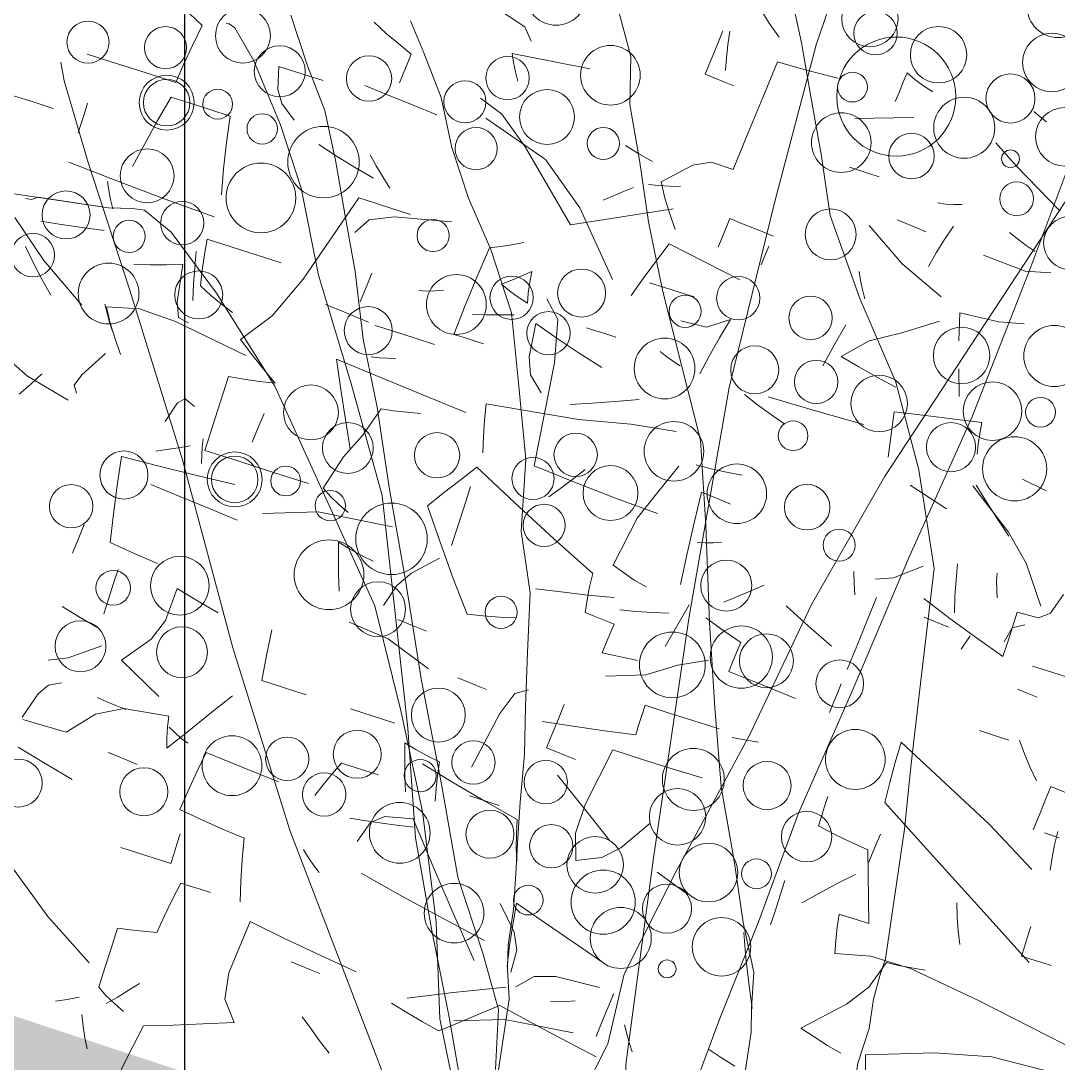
# Model space of a CAD drawing. Header units: metres. Extents: x -325 to 301, y -147 to 149.
# Drawn here: x 18.178 to 18.899, y 56.846 to 57.571 of the extents above; entities that cross this region are included whole.
import ezdxf

# ---------------------------------------------------------------- set-up
doc = ezdxf.new("R2010")
doc.units = ezdxf.units.M
doc.layers.add('-AUX_RIM', color=2, linetype='Continuous', plot=False)
doc.layers.add('0-TX-1_25', color=7, linetype='Continuous', true_color=0x3f4f7f)
doc.layers.add('05-VEG-gris 50%', color=253, linetype='Continuous', lineweight=18)
doc.layers.add('05-VEG-sec plano 2_', color=251, linetype='Continuous', lineweight=18)
doc.layers.add('10-DET_TERRENY_compactat', color=252, linetype='Continuous')

# ---------------------------------------------------------------- blocks, each defined once
blk = doc.blocks.new('arbusto')
at = {"color": 0}
for p, q in [((84.59151, 109.8196), (84.58675, 109.82361)), ((84.5963, 109.81604), (84.59151, 109.8196)), ((84.60111, 109.8127), (84.5963, 109.81604)), ((84.68656, 109.81747), (84.68613, 109.81052)), ((84.69273, 109.81513), (84.68656, 109.81747)), ((84.69935, 109.81298), (84.69273, 109.81513)), ((84.77678, 109.81824), (84.77189, 109.82028)), ((84.78169, 109.81664), (84.77678, 109.81824)), ((84.68613, 109.81052), (84.68572, 109.80379)), ((84.70622, 109.81126), (84.69935, 109.81298)), ((84.56495, 109.79489), (84.56556, 109.80487)), ((84.68572, 109.80379), (84.68533, 109.79751)), ((84.56433, 109.78491), (84.56495, 109.79489)), ((84.60518, 109.79743), (84.60365, 109.77247)), ((84.61827, 109.79792), (84.60518, 109.79743)), ((84.63161, 109.79884), (84.61827, 109.79792)), ((84.64541, 109.79996), (84.63161, 109.79884)), ((84.7, 109.7916), (84.68775, 109.78734)), ((84.77267, 109.78342), (84.7552, 109.79322)), ((84.56372, 109.77493), (84.56433, 109.78491)), ((84.67573, 109.78307), (84.66415, 109.77877)), ((84.68775, 109.78734), (84.67573, 109.78307)), ((84.79039, 109.77406), (84.77267, 109.78342)), ((84.57, 109.77454), (84.56372, 109.77493)), ((84.57673, 109.77413), (84.57, 109.77454)), ((84.58368, 109.7737), (84.57673, 109.77413)), ((84.60365, 109.77247), (84.60211, 109.74752)), ((84.80857, 109.76489), (84.79039, 109.77406)), ((85.50578, 109.75841), (85.50502, 109.76718)), ((84.49232, 109.75427), (84.46706, 109.75081)), ((85.50701, 109.75006), (85.50578, 109.75841)), ((84.46706, 109.75081), (84.4418, 109.74735)), ((84.4418, 109.74735), (84.44452, 109.74218)), ((84.60211, 109.74752), (84.60058, 109.72257)), ((84.74745, 109.74861), (84.74234, 109.74696)), ((85.50847, 109.74192), (85.50701, 109.75006)), ((84.44452, 109.74218), (84.44747, 109.73698)), ((84.73724, 109.74552), (84.73217, 109.74454)), ((84.74234, 109.74696), (84.73724, 109.74552)), ((84.78824, 109.73913), (84.78208, 109.74147)), ((85.37629, 109.73761), (85.3534, 109.74551)), ((84.3608, 109.73359), (84.35105, 109.7379)), ((84.44747, 109.73698), (84.45086, 109.73177)), ((84.79487, 109.73697), (84.78824, 109.73913)), ((84.80174, 109.73525), (84.79487, 109.73697)), ((85.38248, 109.72963), (85.37629, 109.73761)), ((84.37058, 109.72972), (84.3608, 109.73359)), ((84.38038, 109.72608), (84.37058, 109.72972)), ((84.74653, 109.73364), (84.74396, 109.72378)), ((84.37995, 109.71913), (84.38038, 109.72608)), ((84.58573, 109.72255), (84.57499, 109.71672)), ((84.60058, 109.72257), (84.58573, 109.72255)), ((84.71727, 109.72542), (84.71099, 109.7258)), ((84.724, 109.725), (84.71727, 109.72542)), ((84.73095, 109.72458), (84.724, 109.725)), ((84.74396, 109.72378), (84.74161, 109.7139)), ((84.79975, 109.72109), (84.77087, 109.72212)), ((84.8156, 109.72531), (84.79975, 109.72109)), ((84.37954, 109.7124), (84.37995, 109.71913)), ((84.53985, 109.71257), (84.52998, 109.71492)), ((84.57499, 109.71672), (84.55912, 109.70007)), ((84.72314, 109.70019), (84.69502, 109.71658)), ((84.74161, 109.7139), (84.7397, 109.704)), ((84.37915, 109.70612), (84.37954, 109.7124)), ((84.54975, 109.71066), (84.53985, 109.71257)), ((84.48394, 109.6897), (84.43904, 109.70244)), ((85.60743, 109.70078), (85.60115, 109.70116)), ((85.61416, 109.70036), (85.60743, 109.70078)), ((84.37484, 109.69636), (84.35858, 109.69736)), ((84.39155, 109.69534), (84.37484, 109.69636)), ((84.40848, 109.6943), (84.39155, 109.69534)), ((84.55912, 109.70007), (84.56487, 109.69099)), ((84.75375, 109.68811), (84.72314, 109.70019)), ((85.62111, 109.69993), (85.61416, 109.70036)), ((84.5151, 109.66734), (84.48394, 109.6897)), ((84.54354, 109.69101), (84.53824, 109.68632)), ((84.56487, 109.69099), (84.57109, 109.68234)), ((84.60872, 109.69201), (84.60829, 109.68506)), ((84.6187, 109.6914), (84.60872, 109.69201)), ((84.62868, 109.69078), (84.6187, 109.6914)), ((84.63866, 109.69017), (84.62868, 109.69078)), ((84.81002, 109.68892), (84.79418, 109.6847)), ((85.16482, 109.69291), (85.1745, 109.6873)), ((85.1745, 109.6873), (85.1717, 109.67374)), ((84.53294, 109.68164), (84.52764, 109.67695)), ((84.53824, 109.68632), (84.53294, 109.68164)), ((84.57109, 109.68234), (84.57755, 109.67389)), ((84.60829, 109.68506), (84.60788, 109.67833)), ((84.63782, 109.67649), (84.63824, 109.68322)), ((84.70128, 109.68131), (84.69855, 109.68649)), ((84.70422, 109.67612), (84.70128, 109.68131)), ((84.79418, 109.6847), (84.76842, 109.6822)), ((84.76842, 109.6822), (84.77366, 109.66488)), ((85.37569, 109.67939), (85.35976, 109.68594)), ((84.60788, 109.67833), (84.60749, 109.67205)), ((84.63744, 109.67021), (84.63782, 109.67649)), ((84.70761, 109.67091), (84.70422, 109.67612)), ((85.1717, 109.67374), (85.16915, 109.66062)), ((85.22878, 109.67395), (85.23196, 109.65928)), ((85.23876, 109.67333), (85.22878, 109.67395)), ((85.39543, 109.66259), (85.37569, 109.67939)), ((84.54984, 109.63051), (84.5151, 109.66734)), ((84.75782, 109.67283), (84.73724, 109.65795)), ((85.24874, 109.67272), (85.23876, 109.67333)), ((85.25872, 109.67211), (85.24874, 109.67272)), ((84.57694, 109.66391), (84.5724, 109.65046)), ((84.62733, 109.65673), (84.57694, 109.66391)), ((85.16915, 109.66062), (85.16705, 109.64768)), ((85.43593, 109.62114), (85.39543, 109.66259)), ((85.49151, 109.66085), (85.48467, 109.65952)), ((85.49858, 109.66238), (85.49151, 109.66085)), ((84.38206, 109.65083), (84.37609, 109.65621)), ((84.73724, 109.65795), (84.71909, 109.64627)), ((85.23196, 109.65928), (85.23666, 109.6512)), ((85.48467, 109.65952), (85.47831, 109.65862)), ((84.38849, 109.64543), (84.38206, 109.65083)), ((84.5724, 109.65046), (84.56833, 109.63742)), ((84.70139, 109.65125), (84.69852, 109.6364)), ((84.77936, 109.64776), (84.78531, 109.63107)), ((85.12713, 109.65014), (85.10717, 109.65136)), ((85.14709, 109.64891), (85.12713, 109.65014)), ((85.16705, 109.64768), (85.14709, 109.64891)), ((85.23666, 109.6512), (85.2469, 109.64278)), ((85.49766, 109.64741), (85.47708, 109.63865)), ((84.39513, 109.64001), (84.38849, 109.64543)), ((84.71909, 109.64627), (84.70516, 109.63098)), ((84.56833, 109.63742), (84.5645, 109.6246)), ((84.69852, 109.6364), (84.69586, 109.62153)), ((85.16644, 109.6377), (85.1617, 109.621)), ((85.17945, 109.6369), (85.16644, 109.6377)), ((85.19269, 109.63609), (85.17945, 109.6369)), ((85.20636, 109.63525), (85.19269, 109.63609)), ((85.20835, 109.61813), (85.20636, 109.63525)), ((85.47708, 109.63865), (85.45651, 109.6299)), ((84.43974, 109.63226), (84.40375, 109.62334)), ((84.61697, 109.621), (84.62999, 109.63059)), ((84.62999, 109.63059), (84.62719, 109.61703)), ((84.70516, 109.63098), (84.71805, 109.62822)), ((84.71805, 109.62822), (84.73118, 109.62567)), ((85.27904, 109.62707), (85.26625, 109.63157)), ((85.29207, 109.62301), (85.27904, 109.62707)), ((85.45651, 109.6299), (85.43593, 109.62114)), ((84.40375, 109.62334), (84.38904, 109.61645)), ((84.59999, 109.61945), (84.61697, 109.621)), ((84.73118, 109.62567), (84.74478, 109.62354)), ((84.80466, 109.61986), (84.78569, 109.61601)), ((84.80553, 109.61283), (84.80466, 109.61986)), ((85.11488, 109.61386), (85.11531, 109.62081)), ((85.1617, 109.621), (85.15742, 109.60449)), ((85.30556, 109.61914), (85.29207, 109.62301)), ((84.38904, 109.61645), (84.383, 109.60569)), ((84.48842, 109.60923), (84.49371, 109.61392)), ((84.49371, 109.61392), (84.49901, 109.6186)), ((84.49901, 109.6186), (84.49988, 109.61157)), ((84.62719, 109.61703), (84.62464, 109.60391)), ((84.78569, 109.61601), (84.76716, 109.61214)), ((85.08105, 109.61289), (85.06782, 109.61371)), ((85.11447, 109.60713), (85.11488, 109.61386)), ((85.21058, 109.60122), (85.20835, 109.61813)), ((84.48312, 109.60455), (84.48842, 109.60923)), ((84.49988, 109.61157), (84.5012, 109.60474)), ((84.76716, 109.61214), (84.74885, 109.60826)), ((84.74885, 109.60826), (84.75467, 109.57929)), ((84.80685, 109.60599), (84.80553, 109.61283)), ((85.09473, 109.61205), (85.08105, 109.61289)), ((85.11408, 109.60084), (85.11447, 109.60713)), ((84.48928, 109.6022), (84.48312, 109.60455)), ((84.4959, 109.60005), (84.48928, 109.6022)), ((84.50278, 109.59833), (84.4959, 109.60005)), ((84.5012, 109.60474), (84.50278, 109.59833)), ((84.62464, 109.60391), (84.62255, 109.59097)), ((84.80843, 109.59959), (84.80685, 109.60599)), ((85.15742, 109.60449), (85.15339, 109.58841)), ((85.21328, 109.58473), (85.21058, 109.60122)), ((85.29965, 109.60447), (85.27763, 109.54497)), ((85.31093, 109.60378), (85.29965, 109.60447)), ((85.32265, 109.60306), (85.31093, 109.60378)), ((85.33459, 109.60232), (85.32265, 109.60306)), ((85.40975, 109.60271), (85.40257, 109.59944)), ((84.73296, 109.59421), (84.70083, 109.59247)), ((84.85803, 109.59153), (84.84118, 109.59387)), ((85.38918, 109.59396), (85.38599, 109.57412)), ((85.39565, 109.59661), (85.38918, 109.59396)), ((85.40257, 109.59944), (85.39565, 109.59661)), ((85.50457, 109.59689), (85.49459, 109.5975)), ((85.51455, 109.59627), (85.50457, 109.59689)), ((85.52453, 109.59566), (85.51455, 109.59627)), ((84.49717, 109.58866), (84.48826, 109.58549)), ((84.51214, 109.58774), (84.51489, 109.56605)), ((84.52818, 109.58304), (84.51214, 109.58774)), ((84.70083, 109.59247), (84.66894, 109.59116)), ((84.22419, 109.58038), (84.22146, 109.58556)), ((84.22713, 109.57519), (84.22419, 109.58038)), ((84.40131, 109.57755), (84.40174, 109.5845)), ((84.47981, 109.58275), (84.47161, 109.58021)), ((84.48826, 109.58549), (84.47981, 109.58275)), ((84.54469, 109.57876), (84.52818, 109.58304)), ((85.14571, 109.5769), (85.11285, 109.58088)), ((84.23052, 109.56998), (84.22713, 109.57519)), ((84.4009, 109.57082), (84.40131, 109.57755)), ((84.56144, 109.57469), (84.54469, 109.57876)), ((84.84358, 109.55865), (84.81219, 109.57932)), ((85.1788, 109.57312), (85.14571, 109.5769)), ((85.21236, 109.56976), (85.1788, 109.57312)), ((85.38599, 109.57412), (85.38303, 109.55426)), ((84.40051, 109.56454), (84.4009, 109.57082)), ((84.77376, 109.56687), (84.80098, 109.55997)), ((85.44312, 109.56003), (85.43286, 109.57124)), ((84.29252, 109.55114), (84.2901, 109.56131)), ((84.51489, 109.56605), (84.51943, 109.55538)), ((84.59077, 109.56287), (84.57666, 109.55676)), ((85.36707, 109.56025), (85.36196, 109.5586)), ((85.44792, 109.53246), (85.44312, 109.56003)), ((84.2296, 109.555), (84.2157, 109.55215)), ((84.38992, 109.55517), (84.37993, 109.55579)), ((84.3999, 109.55456), (84.38992, 109.55517)), ((84.40988, 109.55395), (84.3999, 109.55456)), ((84.51943, 109.55538), (84.52965, 109.54659)), ((84.57666, 109.55676), (84.56301, 109.55084)), ((84.86082, 109.54331), (84.84358, 109.55865)), ((85.2277, 109.55379), (85.21144, 109.55479)), ((85.21144, 109.55479), (85.21212, 109.54473)), ((85.24441, 109.55276), (85.2277, 109.55379)), ((85.26134, 109.55172), (85.24441, 109.55276)), ((85.35686, 109.55717), (85.35179, 109.55618)), ((85.36196, 109.5586), (85.35686, 109.55717)), ((85.38303, 109.55426), (85.38051, 109.53438)), ((85.46848, 109.55903), (85.46219, 109.55942)), ((85.47521, 109.55862), (85.46848, 109.55903)), ((85.48216, 109.55819), (85.47521, 109.55862)), ((85.51697, 109.55408), (85.5121, 109.55635)), ((85.52185, 109.55204), (85.51697, 109.55408)), ((84.20226, 109.54971), (84.18907, 109.54748)), ((84.2157, 109.55215), (84.20226, 109.54971)), ((84.29516, 109.54096), (84.29252, 109.55114)), ((84.56301, 109.55084), (84.54961, 109.54536)), ((84.59085, 109.54616), (84.55808, 109.53816)), ((84.6201, 109.55105), (84.59085, 109.54616)), ((85.52677, 109.55044), (85.52185, 109.55204)), ((84.19914, 109.52422), (84.17237, 109.54442)), ((84.29825, 109.53075), (84.29516, 109.54096)), ((84.87869, 109.52013), (84.86082, 109.54331)), ((85.21212, 109.54473), (85.21324, 109.53464)), ((85.27763, 109.54497), (85.26423, 109.51722)), ((85.58113, 109.53838), (85.57137, 109.54269)), ((84.4237, 109.53436), (84.41863, 109.53337)), ((84.4288, 109.53579), (84.4237, 109.53436)), ((84.43391, 109.53744), (84.4288, 109.53579)), ((84.55808, 109.53816), (84.49848, 109.52846)), ((84.63914, 109.53485), (84.6492, 109.53553)), ((84.6492, 109.53553), (84.65929, 109.53665)), ((84.65929, 109.53665), (84.66939, 109.538)), ((85.20023, 109.53544), (85.19002, 109.53235)), ((85.2026, 109.51062), (85.20023, 109.53544)), ((85.21324, 109.53464), (85.21459, 109.52454)), ((85.38051, 109.53438), (85.38679, 109.53399)), ((85.38679, 109.53399), (85.39352, 109.53358)), ((85.39352, 109.53358), (85.40047, 109.53315)), ((85.59091, 109.53451), (85.58113, 109.53838)), ((85.6007, 109.53087), (85.59091, 109.53451)), ((84.49848, 109.52846), (84.5009, 109.5183)), ((84.62149, 109.51033), (84.62885, 109.53047)), ((84.82152, 109.51863), (84.81911, 109.5288)), ((85.17984, 109.52971), (85.16967, 109.5273)), ((85.19002, 109.53235), (85.17984, 109.52971)), ((85.343, 109.52667), (85.32999, 109.52746)), ((85.35623, 109.52585), (85.343, 109.52667)), ((85.45138, 109.4649), (85.44792, 109.53246)), ((84.23153, 109.50479), (84.19914, 109.52422)), ((84.39806, 109.52462), (84.407, 109.50707)), ((84.428, 109.52278), (84.39806, 109.52462)), ((84.45794, 109.52094), (84.428, 109.52278)), ((84.48789, 109.5191), (84.45794, 109.52094)), ((84.6482, 109.51926), (84.65, 109.49912)), ((84.65448, 109.51888), (84.6482, 109.51926)), ((84.79853, 109.52005), (84.78288, 109.50691)), ((85.10668, 109.51243), (85.09919, 109.52161)), ((85.21459, 109.52454), (85.22238, 109.52035)), ((85.22238, 109.52035), (85.23043, 109.51659)), ((85.36991, 109.52501), (85.35623, 109.52585)), ((85.73991, 109.51359), (85.73046, 109.52289)), ((84.26737, 109.51446), (84.24681, 109.50886)), ((84.29204, 109.51425), (84.26737, 109.51446)), ((84.34193, 109.50803), (84.29204, 109.51425)), ((84.5009, 109.5183), (84.50354, 109.50812)), ((84.66121, 109.51846), (84.65448, 109.51888)), ((84.66816, 109.51804), (84.66121, 109.51846)), ((84.82416, 109.50845), (84.82152, 109.51863)), ((85.23043, 109.51659), (85.23893, 109.51302)), ((85.26423, 109.51722), (85.24799, 109.49744)), ((85.74938, 109.50474), (85.73991, 109.51359)), ((84.24681, 109.50886), (84.25256, 109.49979)), ((84.407, 109.50707), (84.41595, 109.48975)), ((84.50354, 109.50812), (84.50662, 109.49791)), ((84.57242, 109.50889), (84.5669, 109.50051)), ((84.61413, 109.49019), (84.62149, 109.51033)), ((84.78288, 109.50691), (84.77221, 109.50237)), ((84.82725, 109.49824), (84.82416, 109.50845)), ((85.11442, 109.50368), (85.10668, 109.51243)), ((85.20593, 109.50132), (85.2026, 109.51062)), ((84.25256, 109.49979), (84.25878, 109.49113)), ((84.5669, 109.50051), (84.5614, 109.49257)), ((84.65, 109.49912), (84.65203, 109.47895)), ((84.75738, 109.50254), (84.75998, 109.4954)), ((84.86564, 109.50108), (84.86371, 109.49081)), ((84.87278, 109.50546), (84.86564, 109.50108)), ((85.12261, 109.49512), (85.11442, 109.50368)), ((85.21306, 109.49958), (85.20593, 109.50132)), ((85.75887, 109.4961), (85.74938, 109.50474)), ((84.5614, 109.49257), (84.55592, 109.48486)), ((84.75998, 109.4954), (84.76282, 109.48847)), ((85.16058, 109.49279), (85.15785, 109.49797)), ((85.16352, 109.4876), (85.16058, 109.49279)), ((85.24799, 109.49744), (85.25754, 109.48987)), ((84.25878, 109.49113), (84.26524, 109.48268)), ((84.41595, 109.48975), (84.42493, 109.47287)), ((84.50601, 109.48793), (84.49833, 109.47641)), ((84.53651, 109.47407), (84.50601, 109.48793)), ((84.60928, 109.45653), (84.61413, 109.49019)), ((84.77673, 109.49133), (84.77569, 109.4744)), ((84.82663, 109.48826), (84.8097, 109.4893)), ((84.84161, 109.48734), (84.83903, 109.47748)), ((85.16691, 109.48238), (85.16352, 109.4876)), ((85.25754, 109.48987), (85.26711, 109.48253)), ((84.65203, 109.47895), (84.6545, 109.45876)), ((85.26711, 109.48253), (85.27671, 109.47564)), ((85.37214, 109.47979), (85.36333, 109.47836)), ((84.36462, 109.4696), (84.36505, 109.47655)), ((84.49833, 109.47641), (84.49088, 109.46511)), ((84.56747, 109.4604), (84.53651, 109.47407)), ((84.70563, 109.47566), (84.69826, 109.46914)), ((84.77569, 109.4744), (84.77466, 109.45769)), ((85.24646, 109.47248), (85.24542, 109.45555)), ((85.25652, 109.47316), (85.24646, 109.47248)), ((85.26661, 109.47429), (85.25652, 109.47316)), ((85.27671, 109.47564), (85.26661, 109.47429)), ((85.34688, 109.47633), (85.33937, 109.45676)), ((85.35498, 109.47713), (85.34688, 109.47633)), ((85.36333, 109.47836), (85.35498, 109.47713)), ((84.36421, 109.46287), (84.36462, 109.4696)), ((84.69826, 109.46914), (84.69111, 109.46282)), ((84.74102, 109.45976), (84.72321, 109.4676)), ((85.16599, 109.46741), (85.15455, 109.4503)), ((85.75832, 109.46608), (85.75734, 109.47115)), ((85.75975, 109.46098), (85.75832, 109.46608)), ((85.80225, 109.46839), (85.79714, 109.4546)), ((84.21315, 109.45026), (84.19034, 109.45945)), ((84.36382, 109.45659), (84.36421, 109.46287)), ((84.49088, 109.46511), (84.4839, 109.45422)), ((84.59868, 109.44717), (84.56747, 109.4604)), ((84.69111, 109.46282), (84.68444, 109.45692)), ((84.7593, 109.45232), (84.74102, 109.45976)), ((84.88833, 109.46443), (84.8816, 109.46485)), ((84.89528, 109.46401), (84.88833, 109.46443)), ((85.47924, 109.46122), (85.45138, 109.4649)), ((85.50734, 109.45775), (85.47924, 109.46122)), ((85.76141, 109.45587), (85.75975, 109.46098)), ((84.4839, 109.45422), (84.49902, 109.43455)), ((84.61718, 109.45408), (84.60928, 109.45653)), ((84.62532, 109.45184), (84.61718, 109.45408)), ((84.77466, 109.45769), (84.77366, 109.44142)), ((85.24542, 109.45555), (85.24439, 109.43884)), ((85.33937, 109.45676), (85.33095, 109.44057)), ((85.53591, 109.4547), (85.50734, 109.45775)), ((85.79714, 109.4546), (85.79035, 109.44983)), ((84.24282, 109.44398), (84.21315, 109.45026)), ((84.33425, 109.44338), (84.33326, 109.44845)), ((84.59944, 109.4384), (84.59868, 109.44717)), ((84.63393, 109.45001), (84.62532, 109.45184)), ((84.66387, 109.44817), (84.65784, 109.41774)), ((85.15455, 109.4503), (85.15149, 109.4427)), ((85.21879, 109.44802), (85.21406, 109.4344)), ((85.22291, 109.45167), (85.21879, 109.44802)), ((85.22995, 109.44845), (85.22291, 109.45167)), ((85.58052, 109.44695), (85.57541, 109.4453)), ((85.77607, 109.44996), (85.77546, 109.43998)), ((85.79035, 109.44983), (85.77607, 109.44996)), ((84.33568, 109.43828), (84.33425, 109.44338)), ((84.65327, 109.4388), (84.64307, 109.43572)), ((84.68969, 109.43961), (84.67665, 109.44367)), ((84.70318, 109.43573), (84.68969, 109.43961)), ((85.12953, 109.4446), (85.124, 109.43622)), ((85.15149, 109.4427), (85.15417, 109.43808)), ((85.24439, 109.43884), (85.24339, 109.42258)), ((85.33095, 109.44057), (85.32324, 109.41767)), ((85.41407, 109.42842), (85.41491, 109.4421)), ((85.57031, 109.44386), (85.56524, 109.44288)), ((85.57541, 109.4453), (85.57031, 109.44386)), ((85.73511, 109.43548), (85.71557, 109.44366)), ((85.77546, 109.43998), (85.77485, 109.43)), ((84.33733, 109.43317), (84.33568, 109.43828)), ((84.49902, 109.43455), (84.51461, 109.4153)), ((84.60068, 109.43005), (84.59944, 109.4384)), ((84.63288, 109.43308), (84.62272, 109.43066)), ((84.64307, 109.43572), (84.63288, 109.43308)), ((84.70275, 109.42878), (84.70318, 109.43573)), ((84.89929, 109.42673), (84.89344, 109.43406)), ((85.124, 109.43622), (85.11851, 109.42829)), ((85.75466, 109.42753), (85.73511, 109.43548)), ((84.60214, 109.42191), (84.60068, 109.43005)), ((84.70234, 109.42206), (84.70275, 109.42878)), ((84.77305, 109.43144), (84.77262, 109.42449)), ((84.90561, 109.41959), (84.89929, 109.42673)), ((85.41326, 109.41518), (85.41407, 109.42842)), ((85.77423, 109.42002), (85.75466, 109.42753)), ((85.77485, 109.43), (85.77423, 109.42002)), ((84.60843, 109.42152), (84.60214, 109.42191)), ((84.61515, 109.42111), (84.60843, 109.42152)), ((84.6221, 109.42068), (84.61515, 109.42111)), ((84.62168, 109.41373), (84.6221, 109.42068)), ((84.70195, 109.41577), (84.70234, 109.42206)), ((84.77262, 109.42449), (84.77221, 109.41776)), ((84.91217, 109.41287), (84.90561, 109.41959)), ((85.22623, 109.41992), (85.2193, 109.41708)), ((85.23341, 109.42319), (85.22623, 109.41992)), ((85.24339, 109.42258), (85.26638, 109.42117)), ((85.26638, 109.42117), (85.2896, 109.41974)), ((85.2896, 109.41974), (85.31326, 109.41829)), ((85.80721, 109.41799), (85.79419, 109.41879)), ((84.51461, 109.4153), (84.53043, 109.39626)), ((84.62126, 109.407), (84.62168, 109.41373)), ((84.72495, 109.41436), (84.70195, 109.41577)), ((84.74816, 109.41293), (84.72495, 109.41436)), ((84.77221, 109.41776), (84.77182, 109.41148)), ((84.92215, 109.41226), (84.92154, 109.40228)), ((84.93517, 109.41146), (84.92215, 109.41226)), ((85.2193, 109.41708), (85.21283, 109.41444)), ((85.32324, 109.41767), (85.3293, 109.41359)), ((85.3293, 109.41359), (85.33583, 109.40992)), ((85.41246, 109.40217), (85.41326, 109.41518)), ((85.82044, 109.41718), (85.80721, 109.41799)), ((84.33081, 109.40852), (84.31085, 109.40975)), ((84.35077, 109.40729), (84.33081, 109.40852)), ((84.37073, 109.40607), (84.35077, 109.40729)), ((84.62088, 109.40072), (84.62126, 109.407)), ((84.89268, 109.37641), (84.82173, 109.40841)), ((84.82173, 109.40841), (84.82218, 109.39466)), ((85.21729, 109.40544), (85.19226, 109.40568)), ((85.19226, 109.40568), (85.19414, 109.38683)), ((85.24235, 109.40565), (85.21729, 109.40544)), ((85.26742, 109.40607), (85.24235, 109.40565)), ((85.33583, 109.40992), (85.34259, 109.40646)), ((84.53043, 109.39626), (84.5406, 109.39867)), ((84.5406, 109.39867), (84.55078, 109.40131)), ((84.55078, 109.40131), (84.56099, 109.4044)), ((84.6439, 109.40338), (84.62088, 109.40072)), ((84.92154, 109.40228), (84.92093, 109.3923)), ((85.32385, 109.40227), (85.2894, 109.39237)), ((85.37253, 109.40462), (85.32385, 109.40227)), ((84.82218, 109.39466), (84.82311, 109.38131)), ((84.92093, 109.3923), (84.92031, 109.38232)), ((85.40685, 109.3925), (85.39171, 109.37858)), ((85.50509, 109.39277), (85.48818, 109.39054)), ((85.52225, 109.39542), (85.50509, 109.39277)), ((84.93559, 109.38639), (84.93635, 109.37762)), ((85.19414, 109.38683), (85.19627, 109.3684)), ((85.34136, 109.3865), (85.34378, 109.37633)), ((85.34926, 109.38405), (85.34136, 109.3865)), ((85.48818, 109.39054), (85.47173, 109.38851)), ((84.49557, 109.37836), (84.48928, 109.37875)), ((84.50229, 109.37795), (84.49557, 109.37836)), ((84.73474, 109.37869), (84.72593, 109.37727)), ((84.82311, 109.38131), (84.82427, 109.36818)), ((85.3574, 109.38181), (85.34926, 109.38405)), ((85.36601, 109.37998), (85.3574, 109.38181)), ((85.39171, 109.37858), (85.38461, 109.36863)), ((84.27802, 109.36471), (84.27845, 109.37166)), ((84.50924, 109.37752), (84.50229, 109.37795)), ((84.72593, 109.37727), (84.71758, 109.37604)), ((84.92771, 109.35774), (84.89268, 109.37641)), ((84.93635, 109.37762), (84.93758, 109.36927)), ((85.34378, 109.37633), (85.34642, 109.36615)), ((84.82427, 109.36818), (84.86426, 109.34569)), ((84.93758, 109.36927), (84.93905, 109.36113)), ((85.19627, 109.3684), (85.19887, 109.35017)), ((85.34642, 109.36615), (85.3495, 109.35595)), ((85.38461, 109.36863), (85.37945, 109.35411)), ((85.59089, 109.37117), (85.5726, 109.36339)), ((85.77745, 109.36972), (85.77117, 109.37011)), ((85.78418, 109.36931), (85.77745, 109.36972)), ((85.79113, 109.36888), (85.78418, 109.36931)), ((84.27761, 109.35799), (84.27802, 109.36471)), ((84.58349, 109.36294), (84.57594, 109.35784)), ((84.60783, 109.35142), (84.60844, 109.36141)), ((85.5726, 109.36339), (85.55411, 109.35228)), ((84.27722, 109.3517), (84.27761, 109.35799)), ((84.54425, 109.35533), (84.53796, 109.35572)), ((84.55097, 109.35492), (84.54425, 109.35533)), ((84.55792, 109.35449), (84.55097, 109.35492)), ((84.57594, 109.35784), (84.57111, 109.34255)), ((85.55411, 109.35228), (85.52916, 109.34491)), ((84.60722, 109.34144), (84.60783, 109.35142)), ((84.70764, 109.34529), (84.68756, 109.34456)), ((84.8276, 109.34096), (84.82803, 109.34791)), ((84.86426, 109.34569), (84.90469, 109.32316)), ((85.19887, 109.35017), (85.21501, 109.34721)), ((85.21501, 109.34721), (85.23161, 109.34445)), ((84.57111, 109.34255), (84.56484, 109.30397)), ((84.6066, 109.33146), (84.60722, 109.34144)), ((84.64745, 109.34398), (84.64189, 109.3048)), ((84.66749, 109.34405), (84.64745, 109.34398)), ((84.68756, 109.34456), (84.66749, 109.34405)), ((84.82719, 109.33423), (84.8276, 109.34096)), ((85.38767, 109.33393), (85.36066, 109.33819)), ((84.61289, 109.33108), (84.6066, 109.33146)), ((84.8268, 109.32795), (84.82719, 109.33423)), ((85.20731, 109.32461), (85.20793, 109.33459)), ((85.24785, 109.33213), (85.24576, 109.31018)), ((85.2626, 109.32752), (85.24785, 109.33213)), ((85.41753, 109.32171), (85.38767, 109.33393)), ((85.55849, 109.33308), (85.55807, 109.32613)), ((85.57476, 109.33208), (85.55849, 109.33308)), ((85.59147, 109.33106), (85.57476, 109.33208)), ((84.61962, 109.33066), (84.61289, 109.33108)), ((84.62657, 109.33024), (84.61962, 109.33066)), ((85.27737, 109.32334), (85.2626, 109.32752)), ((85.55807, 109.32613), (85.55765, 109.31941)), ((85.6084, 109.33002), (85.59147, 109.33106)), ((84.8212, 109.31828), (84.8119, 109.30883)), ((84.90469, 109.32316), (84.94535, 109.30063)), ((85.2067, 109.31463), (85.20731, 109.32461)), ((85.3136, 109.32112), (85.31431, 109.3043)), ((85.55765, 109.31941), (85.55727, 109.31312)), ((85.20609, 109.30464), (85.2067, 109.31463)), ((85.55727, 109.31312), (85.53708, 109.31065)), ((85.83797, 109.31591), (85.82799, 109.31653)), ((84.64189, 109.3048), (84.64199, 109.28532)), ((84.67263, 109.28585), (84.68523, 109.30659)), ((84.8119, 109.30883), (84.80304, 109.29935)), ((85.24576, 109.31018), (85.23971, 109.29627)), ((85.51692, 109.30863), (85.49677, 109.30682)), ((85.53708, 109.31065), (85.51692, 109.30863)), ((85.6866, 109.2982), (85.68702, 109.30515)), ((84.80304, 109.29935), (84.79441, 109.28987)), ((85.19198, 109.29853), (85.17895, 109.3026)), ((85.20547, 109.29466), (85.19198, 109.29853)), ((85.31431, 109.3043), (85.31527, 109.28792)), ((85.68618, 109.29147), (85.6866, 109.2982)), ((84.55705, 109.29072), (84.53428, 109.29583)), ((85.23971, 109.29627), (85.22452, 109.27846)), ((85.6858, 109.28519), (85.68618, 109.29147)), ((84.58006, 109.28604), (84.55705, 109.29072)), ((84.60354, 109.28156), (84.58006, 109.28604)), ((84.64199, 109.28532), (84.64784, 109.26881)), ((84.66294, 109.27605), (84.67263, 109.28585)), ((85.20985, 109.28438), (85.19069, 109.27145)), ((85.31527, 109.28792), (85.34521, 109.28608)), ((85.69695, 109.28253), (85.6858, 109.28519)), ((84.60603, 109.27268), (84.60354, 109.28156)), ((85.22452, 109.27846), (85.23419, 109.27286)), ((85.37515, 109.28424), (85.4051, 109.2824)), ((85.70856, 109.28008), (85.69695, 109.28253)), ((85.72042, 109.27805), (85.70856, 109.28008)), ((85.72449, 109.26277), (85.72042, 109.27805)), ((84.60878, 109.26424), (84.60603, 109.27268)), ((84.64784, 109.26881), (84.66294, 109.27605)), ((84.86646, 109.27171), (84.85836, 109.27091)), ((84.87481, 109.27294), (84.86646, 109.27171)), ((84.88362, 109.27436), (84.87481, 109.27294)), ((85.19069, 109.27145), (85.17873, 109.26699)), ((85.23419, 109.27286), (85.24387, 109.26726)), ((85.29937, 109.27386), (85.28847, 109.25951)), ((85.41447, 109.2718), (85.41688, 109.26164)), ((85.42237, 109.26935), (85.41447, 109.2718)), ((85.52925, 109.26475), (85.51489, 109.27565)), ((84.28979, 109.26633), (84.28543, 109.2588)), ((84.29727, 109.27032), (84.28979, 109.26633)), ((84.32851, 109.2684), (84.32222, 109.26879)), ((84.33524, 109.26799), (84.32851, 109.2684)), ((84.34219, 109.26756), (84.33524, 109.26799)), ((84.377, 109.26345), (84.37213, 109.26572)), ((84.61198, 109.25599), (84.60878, 109.26424)), ((84.85836, 109.27091), (84.85258, 109.25234)), ((85.24387, 109.26726), (85.25354, 109.26165)), ((85.4305, 109.26711), (85.42237, 109.26935)), ((85.43911, 109.26528), (85.4305, 109.26711)), ((85.43987, 109.25651), (85.43911, 109.26528)), ((85.54361, 109.25385), (85.52925, 109.26475)), ((84.28543, 109.2588), (84.28046, 109.24129)), ((84.38188, 109.26141), (84.377, 109.26345)), ((84.38679, 109.25981), (84.38188, 109.26141)), ((85.28847, 109.25951), (85.27757, 109.24515)), ((85.41688, 109.26164), (85.41952, 109.25145)), ((85.72857, 109.24749), (85.72449, 109.26277)), ((85.78688, 109.25022), (85.78438, 109.25909)), ((84.5279, 109.25244), (84.51447, 109.25)), ((84.54181, 109.25529), (84.5279, 109.25244)), ((84.85258, 109.25234), (84.84257, 109.23737)), ((85.26291, 109.25106), (85.23359, 109.24863)), ((85.26377, 109.24403), (85.26291, 109.25106)), ((85.41952, 109.25145), (85.42261, 109.24125)), ((85.4411, 109.24816), (85.43987, 109.25651)), ((85.55797, 109.24295), (85.54361, 109.25385)), ((85.83386, 109.24907), (85.83429, 109.25602)), ((84.51447, 109.25), (84.50127, 109.24776)), ((85.23359, 109.24863), (85.21663, 109.24077)), ((85.27757, 109.24515), (85.26667, 109.23079)), ((85.378, 109.249), (85.37377, 109.24054)), ((85.38602, 109.2485), (85.378, 109.249)), ((85.39426, 109.248), (85.38602, 109.2485)), ((85.40295, 109.24746), (85.39426, 109.248)), ((85.44257, 109.24002), (85.4411, 109.24816)), ((85.46943, 109.24839), (85.46314, 109.24877)), ((85.47616, 109.24797), (85.46943, 109.24839)), ((85.48311, 109.24755), (85.47616, 109.24797)), ((85.67275, 109.23589), (85.67336, 109.24588)), ((85.73264, 109.23221), (85.72857, 109.24749)), ((85.78963, 109.24177), (85.78688, 109.25022)), ((85.83345, 109.24235), (85.83386, 109.24907)), ((84.34663, 109.23723), (84.34035, 109.23761)), ((84.98078, 109.23821), (84.94208, 109.23521)), ((85.21663, 109.24077), (85.20118, 109.22479)), ((85.2651, 109.23719), (85.26377, 109.24403)), ((85.37377, 109.24054), (85.37001, 109.23249)), ((85.79283, 109.23353), (85.78963, 109.24177)), ((85.83306, 109.23606), (85.83345, 109.24235)), ((84.35336, 109.23682), (84.34663, 109.23723)), ((84.36031, 109.23639), (84.35336, 109.23682)), ((84.84257, 109.23737), (84.81975, 109.21317)), ((84.94208, 109.23521), (84.90639, 109.226)), ((85.26667, 109.23079), (85.2651, 109.23719)), ((85.29193, 109.23425), (85.28913, 109.22069)), ((85.31676, 109.23075), (85.29193, 109.23425)), ((85.34161, 109.22748), (85.31676, 109.23075)), ((85.37001, 109.23249), (85.36648, 109.22466)), ((85.61312, 109.22256), (85.59229, 109.23082)), ((85.67214, 109.22591), (85.67275, 109.23589)), ((85.71267, 109.23344), (85.71896, 109.23305)), ((85.71343, 109.22467), (85.71267, 109.23344)), ((85.71896, 109.23305), (85.72569, 109.23264)), ((85.72569, 109.23264), (85.73264, 109.23221)), ((85.83935, 109.23568), (85.83306, 109.23606)), ((85.84607, 109.23526), (85.83935, 109.23568)), ((85.85302, 109.23484), (85.84607, 109.23526)), ((84.62043, 109.23042), (84.62262, 109.21656)), ((84.64312, 109.22402), (84.62043, 109.23042)), ((84.66603, 109.2176), (84.64312, 109.22402)), ((84.90639, 109.226), (84.86466, 109.21041)), ((85.20118, 109.22479), (85.17212, 109.22584)), ((85.43167, 109.22566), (85.41366, 109.2225)), ((85.45139, 109.1994), (85.43167, 109.22566)), ((85.67152, 109.21593), (85.67214, 109.22591)), ((85.71466, 109.21632), (85.71343, 109.22467)), ((84.30407, 109.21784), (84.2843, 109.22232)), ((84.32384, 109.21358), (84.30407, 109.21784)), ((84.48423, 109.21504), (84.47947, 109.21905)), ((84.68938, 109.21116), (84.66603, 109.2176)), ((85.28913, 109.22069), (85.28658, 109.20756)), ((85.41366, 109.2225), (85.4055, 109.21651)), ((84.48902, 109.21148), (84.48423, 109.21504)), ((84.49383, 109.20815), (84.48902, 109.21148)), ((84.54911, 109.21106), (84.51939, 109.21659)), ((84.57885, 109.20596), (84.54911, 109.21106)), ((84.62262, 109.21656), (84.62506, 109.20312)), ((84.81975, 109.21317), (84.82961, 109.21059)), ((84.82961, 109.21059), (84.83948, 109.20824)), ((85.4055, 109.21651), (85.40019, 109.20255)), ((85.71613, 109.20818), (85.71466, 109.21632)), ((85.739, 109.21218), (85.71613, 109.20818)), ((85.76576, 109.21077), (85.739, 109.21218)), ((85.81364, 109.20149), (85.76576, 109.21077)), ((84.60861, 109.20109), (84.57885, 109.20596)), ((84.83948, 109.20824), (84.84939, 109.20634)), ((84.86466, 109.21041), (84.86892, 109.19816)), ((85.28658, 109.20756), (85.28449, 109.19463)), ((85.6613, 109.19151), (85.65594, 109.20687)), ((84.62506, 109.20312), (84.62796, 109.18989)), ((85.47156, 109.17312), (85.45139, 109.1994)), ((85.89986, 109.18186), (85.81364, 109.20149)), ((84.65975, 109.19387), (84.64649, 109.18949)), ((84.68846, 109.19619), (84.65975, 109.19387)), ((84.69844, 109.19557), (84.69783, 109.18559)), ((85.28449, 109.19463), (85.29934, 109.19175)), ((85.29934, 109.19175), (85.3142, 109.18909)), ((85.66711, 109.17613), (85.6613, 109.19151)), ((84.64649, 109.18949), (84.63733, 109.17929)), ((84.69783, 109.18559), (84.69722, 109.17561)), ((85.3142, 109.18909), (85.3291, 109.18688)), ((85.3291, 109.18688), (85.33129, 109.17301)), ((85.51253, 109.17078), (85.49939, 109.18643)), ((84.77756, 109.17873), (84.7677, 109.1813)), ((84.78743, 109.17638), (84.77756, 109.17873)), ((85.28813, 109.1724), (85.28856, 109.17935)), ((84.69722, 109.17561), (84.6966, 109.16563)), ((85.28772, 109.16567), (85.28813, 109.1724)), ((85.33129, 109.17301), (85.33373, 109.15958)), ((85.49195, 109.14682), (85.47156, 109.17312)), ((85.51707, 109.16011), (85.51253, 109.17078)), ((85.67314, 109.16073), (85.66711, 109.17613)), ((84.63142, 109.16463), (84.62082, 109.15526)), ((84.66612, 109.15878), (84.63142, 109.16463)), ((85.28733, 109.15939), (85.28772, 109.16567)), ((84.70086, 109.15338), (84.66612, 109.15878)), ((85.25369, 109.16146), (85.2704, 109.16043)), ((85.2704, 109.16043), (85.28733, 109.15939)), ((85.33373, 109.15958), (85.33662, 109.14634)), ((85.5169, 109.14528), (85.51707, 109.16011)), ((84.33733, 109.12518), (84.29626, 109.15424)), ((84.62082, 109.15526), (84.61023, 109.14589)), ((84.50142, 109.14757), (84.49514, 109.14795)), ((84.50815, 109.14715), (84.50142, 109.14757)), ((84.5151, 109.14673), (84.50815, 109.14715)), ((84.57616, 109.14101), (84.56501, 109.14366)), ((84.61023, 109.14589), (84.59963, 109.13652)), ((85.2967, 109.14879), (85.29401, 109.13697)), ((85.30298, 109.14841), (85.2967, 109.14879)), ((85.30971, 109.14799), (85.30298, 109.14841)), ((85.31666, 109.14757), (85.30971, 109.14799)), ((84.58777, 109.13855), (84.57616, 109.14101)), ((84.59963, 109.13652), (84.58777, 109.13855)), ((85.29401, 109.13697), (85.29155, 109.12536)), ((85.56151, 109.13753), (85.5564, 109.13588)), ((85.34599, 109.13575), (85.34084, 109.10025)), ((85.37072, 109.13052), (85.34599, 109.13575)), ((85.39547, 109.12573), (85.37072, 109.13052)), ((85.51629, 109.1353), (85.48402, 109.12355)), ((85.5513, 109.13445), (85.54623, 109.13346)), ((85.5564, 109.13588), (85.5513, 109.13445)), ((85.59886, 109.12522), (85.59613, 109.13039)), ((84.3723, 109.10541), (84.33733, 109.12518)), ((85.29155, 109.12536), (85.28956, 109.11417)), ((85.42024, 109.12116), (85.39547, 109.12573)), ((85.48402, 109.12355), (85.45626, 109.11264)), ((85.60181, 109.12003), (85.59886, 109.12522)), ((84.52098, 109.1113), (84.51326, 109.11678)), ((85.56527, 109.11726), (85.52052, 109.11485)), ((85.6052, 109.11481), (85.60181, 109.12003)), ((84.52891, 109.1058), (84.52098, 109.1113)), ((85.2643, 109.11071), (85.26346, 109.09703)), ((85.2724, 109.11151), (85.2643, 109.11071)), ((85.28075, 109.11274), (85.2724, 109.11151)), ((85.28956, 109.11417), (85.28075, 109.11274)), ((85.52052, 109.11485), (85.48896, 109.10607)), ((84.40723, 109.10326), (84.40181, 109.09662)), ((84.53729, 109.10028), (84.52891, 109.1058)), ((84.40181, 109.09662), (84.39641, 109.09019)), ((85.26346, 109.09703), (85.26265, 109.0838)), ((85.34084, 109.10025), (85.3424, 109.08327)), ((84.39641, 109.09019), (84.39103, 109.08422)), ((85.26265, 109.0838), (85.26185, 109.07078)), ((85.3424, 109.08327), (85.35199, 109.07025)), ((85.26185, 109.07078), (85.26791, 109.0667)), ((85.35199, 109.07025), (85.33289, 109.06445)), ((85.26791, 109.0667), (85.27443, 109.06303)), ((85.27443, 109.06303), (85.2812, 109.05958)), ((85.33289, 109.06445), (85.31425, 109.05884)), ((85.24408, 109.05815), (85.23715, 109.05531)), ((85.25125, 109.06142), (85.24408, 109.05815)), ((85.31425, 109.05884), (85.29586, 109.05367)), ((85.25824, 109.04399), (85.25563, 109.05113)), ((85.29586, 109.05367), (85.29082, 109.03197)), ((85.26108, 109.03706), (85.25824, 109.04399)), ((85.26439, 109.03055), (85.26108, 109.03706)), ((85.29082, 109.03197), (85.28623, 109.01047))]:
    blk.add_line(p, q, dxfattribs=at)
blk = doc.blocks.new('ccddddddddddd')
for points in [[(92.1712, 14.4553), (92.1602, 14.5428), (92.1493, 14.718), (92.0836, 15.0246), (91.9959, 15.3969), (91.9083, 15.813), (91.7769, 16.2947), (91.6454, 16.7984), (91.4921, 17.3458), (91.3606, 17.9152), (91.2292, 18.5284), (91.1196, 19.1415), (91.0977, 19.6452), (91.0868, 20.0174), (91.0868, 20.1926), (91.1087, 20.1926)], [(90.2324, 20.0174), (90.2543, 20.0174), (90.3529, 19.9299), (90.4186, 19.7766), (90.5501, 19.5795), (90.7472, 19.2291), (90.9663, 18.7911), (91.2292, 18.2656), (91.514, 17.6524), (91.7769, 17.0831), (91.974, 16.5794), (92.1274, 16.0757), (92.3245, 15.5283), (92.456, 15.1341), (92.4779, 14.8713), (92.5436, 14.6742), (92.6093, 14.5209), (92.6203, 14.4334)], [(92.3793, 18.7911), (92.3136, 18.6159), (92.2479, 18.4189), (92.1821, 18.2218), (92.1164, 18.0028), (91.9631, 17.7181), (91.7878, 17.4334), (91.6564, 17.1269), (91.5468, 16.7765), (91.5359, 16.3823), (91.5249, 16.0538), (91.514, 15.813), (91.514, 15.3312), (91.5249, 15.2655), (91.5359, 15.1779), (91.5359, 15.0684), (91.5468, 15.0027), (91.5578, 14.937), (91.5578, 14.6742)], [(91.9631, 19.8423), (92.0069, 19.8423), (92.0178, 19.7547), (92.0836, 19.4919), (92.1712, 19.0977), (92.2588, 18.6159), (92.3245, 18.0247), (92.3903, 17.3239), (92.4122, 16.4699), (92.4122, 15.5721), (92.4012, 14.8056), (92.3355, 14.3239), (92.3136, 14.1049), (92.3245, 14.0939)], [(92.9927, 18.6269), (92.927, 18.4736), (92.9051, 18.2984), (92.8394, 18.1013), (92.7736, 17.8824), (92.686, 17.6415), (92.5765, 17.3787), (92.4669, 17.1159), (92.4012, 16.8093), (92.3355, 16.459), (92.2698, 16.1524), (92.204, 15.8677), (92.1164, 15.6049), (92.0507, 15.3859), (91.985, 15.2107), (91.974, 15.0794), (91.9631, 14.9918), (91.9631, 14.4553)], [(94.1863, 18.4408), (94.0987, 18.2656), (94.0111, 18.1123), (93.9454, 17.9371), (93.8796, 17.74), (93.8139, 17.5429), (93.7482, 17.302), (93.6606, 17.0612), (93.5729, 16.7765), (93.4634, 16.448), (93.3539, 16.0976), (93.2224, 15.7254), (93.1129, 15.3969), (92.9814, 15.1341), (92.8938, 14.937), (92.8719, 14.718)], [(92.861, 14.718), (92.861, 14.9808), (92.8829, 15.0903), (92.8938, 15.1779), (92.8938, 15.3093), (92.9048, 15.4407), (92.9157, 15.5721), (92.9267, 15.7035), (92.9376, 15.8786), (92.9595, 16.0538), (92.9814, 16.2509), (93.0034, 16.4699), (93.0691, 16.6889), (93.091, 16.9517), (93.1567, 17.2145), (93.2224, 17.4772), (93.332, 17.6962), (93.4415, 17.8714), (93.5291, 18.0466), (93.5948, 18.2218), (93.6825, 18.3751), (93.7482, 18.4846)], [(92.9157, 14.4005), (92.9267, 14.4224), (92.9376, 14.5319), (93.0034, 14.6852), (93.0691, 14.8823), (93.1786, 15.1888), (93.2881, 15.5173), (93.3758, 15.9115), (93.5948, 16.7436), (93.7701, 17.1378), (93.9454, 17.5101), (94.0549, 17.8167), (94.1644, 18.0356), (94.2959, 18.2546), (94.3835, 18.3641), (94.4054, 18.3751), (94.4164, 18.3751)], [(93.1567, 14.3786), (93.2662, 14.6195), (93.4634, 14.9699), (93.7482, 15.4735), (94.0549, 16.1086), (94.3397, 16.7655), (94.6245, 17.3568), (94.8436, 17.7948), (94.975, 18.0794), (94.9969, 18.1451)], [(92.9924, 14.3239), (92.9924, 14.3458), (93.0034, 14.4553), (93.0143, 14.6304), (93.1019, 14.8713), (93.1677, 15.2217), (93.2772, 15.6159), (93.4086, 15.9662), (93.562, 16.3385), (94.0439, 17.0831), (94.3068, 17.3896), (94.504, 17.5867), (94.6135, 17.6524), (94.6573, 17.6524), (94.745, 17.6415), (95.0079, 17.6415), (95.0298, 17.6305), (95.0517, 17.6305)], [(94.745, 17.6415), (95.1064, 17.6415), (95.1283, 17.6524), (95.4131, 17.6524), (95.4131, 17.6415), (95.435, 17.6415), (95.435, 17.6305), (95.446, 17.6196), (95.457, 17.6196), (95.457, 17.6086), (95.4789, 17.5977), (95.4898, 17.5867), (95.5008, 17.5758)]]:
    blk.add_lwpolyline(points)
for centre, radius in [((91.3999, 18.8859), 0.1139), ((92.0778, 18.7413), 0.1039), ((91.3922, 18.6794), 0.1078), ((91.8085, 18.6466), 0.1039), ((92.0495, 18.6904), 0.0797), ((93.2321, 18.6575), 0.1117), ((91.9399, 18.4714), 0.219), ((91.5237, 18.5261), 0.0903), ((91.3046, 18.4166), 0.1078), ((91.6759, 18.3947), 0.1122), ((92.1042, 18.4823), 0.0547), ((92.9912, 18.3947), 0.1095), ((94.3494, 18.34), 0.1009), ((93.3636, 18.329), 0.0797), ((92.1152, 18.2743), 0.1095), ((91.4908, 18.3071), 0.0328), ((91.8523, 18.2633), 0.0834), ((93.8674, 18.2524), 0.0834), ((94.1961, 18.2305), 0.0936), ((94.6245, 18.2546), 0.0774), ((93.1993, 18.2086), 0.1009), ((93.506, 18.2195), 0.0774), ((94.9093, 18.2327), 0.0774), ((91.447, 18.1648), 0.062), ((92.9802, 18.1429), 0.059), ((91.2279, 18.0334), 0.098), ((93.4403, 18.0553), 0.0774), ((94.4042, 18.0772), 0.0548), ((94.5904, 18.0553), 0.1009), ((94.5904, 18.0553), 0.0855), ((93.9879, 17.9239), 0.1314), ((94.2289, 18.0115), 0.0558), ((92.1042, 17.9349), 0.0936), ((94.1961, 17.7597), 0.1282), ((94.1961, 17.7597), 0.1282), ((94.622, 17.7787), 0.0991), ((93.5498, 17.7159), 0.059), ((91.2251, 17.6137), 0.1122), ((92.1321, 17.6205), 0.0797), ((92.4059, 17.6534), 0.0797), ((94.4687, 17.6255), 0.0797), ((91.5625, 17.5658), 0.1039), ((92.9785, 17.5872), 0.0883), ((94.8959, 17.5926), 0.0883), ((92.5921, 17.5767), 0.059), ((93.2304, 17.5325), 0.0797), ((93.4276, 17.4777), 0.11), ((94.6549, 17.5488), 0.059), ((91.4201, 17.3797), 0.1078), ((92.0773, 17.3906), 0.0797), ((92.3073, 17.4015), 0.0883), ((93.077, 17.423), 0.0797), ((94.9945, 17.4284), 0.0797), ((91.2448, 17.4015), 0.0548), ((91.8363, 17.3468), 0.1039), ((92.6359, 17.3578), 0.1117), ((94.3701, 17.3736), 0.0883), ((94.6987, 17.3298), 0.1117), ((93.7343, 17.3354), 0.0883), ((91.3085, 17.1821), 0.1179), ((91.5515, 17.2264), 0.0903), ((92.1321, 17.1826), 0.0547), ((92.5572, 17.0616), 0.1095), ((93.8986, 17.0069), 0.1009), ((92.3053, 16.9412), 0.1095), ((92.9127, 16.9959), 0.0797), ((92.0424, 16.9303), 0.0834), ((92.7653, 16.8755), 0.1009), ((93.4166, 16.9193), 0.0834), ((93.7452, 16.8974), 0.0936), ((93.0551, 16.8865), 0.0774), ((91.9053, 16.8098), 0.059), ((94.1395, 16.7222), 0.1009), ((92.9894, 16.7222), 0.0774), ((93.9533, 16.7441), 0.0548), ((94.1395, 16.7222), 0.0855), ((94.5448, 16.6784), 0.0883), ((93.5371, 16.5908), 0.1314), ((93.7781, 16.6784), 0.0558), ((92.2943, 16.6018), 0.0936), ((94.7201, 16.5361), 0.0797), ((93.7452, 16.4266), 0.1282), ((93.7452, 16.4266), 0.1282), ((92.1077, 16.3499), 0.0991), ((92.201, 16.3499), 0.1143), ((93.099, 16.3828), 0.059), ((92.4477, 16.2842), 0.1209), ((93.548, 16.328), 0.1009), ((94.2819, 16.3061), 0.1078), ((91.8285, 16.3061), 0.0876), ((94.5229, 16.2624), 0.0639), ((91.731, 16.0394), 0.11), ((94.2381, 16.0653), 0.0936), ((94.6105, 16.0324), 0.0936), ((93.2719, 15.9754), 0.0991), ((92.0377, 15.897), 0.0883), ((92.3094, 15.8791), 0.1139), ((93.1185, 15.8221), 0.0797), ((92.8447, 15.7893), 0.0797), ((93.5457, 15.7893), 0.0883), ((91.8665, 15.732), 0.0928), ((92.3464, 15.7346), 0.1039), ((93.3047, 15.7455), 0.059), ((93.7977, 15.7346), 0.0797), ((93.9948, 15.6798), 0.11), ((93.6443, 15.6251), 0.0797), ((92.204, 15.5484), 0.1078), ((92.7899, 15.5594), 0.0797), ((93.0199, 15.5703), 0.0883), ((93.3486, 15.5265), 0.1117), ((92.0287, 15.5703), 0.0548), ((92.6202, 15.5156), 0.1039), ((94.3015, 15.5375), 0.0883), ((94.7632, 15.5012), 0.0883), ((92.3354, 15.3951), 0.0903), ((92.5711, 15.3842), 0.1179), ((92.8447, 15.3513), 0.0547), ((92.1164, 15.2856), 0.1078), ((92.4877, 15.2637), 0.1122), ((93.1076, 15.2637), 0.1095), ((92.3026, 15.1761), 0.0328)]:
    blk.add_circle(centre, radius)

msp = doc.modelspace()

# ---------------------------------------------------------------- hatches: boundary and pattern name
at = {"layer": '10-DET_TERRENY_compactat'}
h = msp.add_hatch(dxfattribs=at)
h.set_pattern_fill('HEX', color=256, scale=0.002, angle=0.57823)
h.set_pattern_definition([(0.578232, (1.05, 0), (-0.0001109957, 0.0109979625), [0.00635, -0.0127]), (120.578232, (1.05, 0), (-0.009469017, -0.0055951064), [0.00635, -0.0127]), (60.578232, (1.05635, 6.4e-05), (-0.0095800128, 0.0054028561), [0.00635, -0.0127])])
edge = h.paths.add_edge_path()
edge.add_arc((22.33893, 56.35565), 0.01915, 0, 360)
edge = h.paths.add_edge_path()
edge.add_arc((21.83893, 56.35565), 0.01915, 0, 360)
edge = h.paths.add_edge_path()
edge.add_arc((21.33893, 56.35565), 0.01915, 0, 360)
edge = h.paths.add_edge_path()
edge.add_arc((20.83893, 56.35565), 0.01915, 0, 360)
edge = h.paths.add_edge_path()
edge.add_arc((20.33893, 56.35565), 0.01915, 0, 360)
edge = h.paths.add_edge_path(flags=16)
edge.add_arc((19.63863, 56.36604), 0.01915, 0, 360)
edge = h.paths.add_edge_path(flags=16)
edge.add_arc((19.16967, 56.51954), 0.01915, 0, 360)
edge = h.paths.add_edge_path(flags=16)
edge.add_arc((18.79309, 56.64072), 0.01915, 0, 360)
edge = h.paths.add_edge_path(flags=16)
edge.add_arc((18.41449, 56.77328), 0.01915, 0, 360)
edge = h.paths.add_edge_path(flags=16)
edge.add_arc((17.94552, 56.92678), 0.01915, 0, 360)
edge = h.paths.add_edge_path(flags=16)
edge.add_arc((17.56895, 57.04796), 0.01915, 0, 360)
edge = h.paths.add_edge_path(flags=16)
edge.add_arc((17.19035, 57.18053), 0.01915, 0, 360)
edge = h.paths.add_edge_path()
edge.add_arc((22.83893, 56.35565), 0.01915, 271.19893, 628.80107)
edge.add_line((22.83853, 56.33651), (19.6486, 56.33651))
edge.add_line((19.6486, 56.33651), (16.87343, 57.26157))
edge.add_line((16.87343, 57.26157), (16.64865, 57.26157))
edge.add_line((16.64865, 57.26157), (16.64997, 57.30661))
edge.add_line((16.64997, 57.30661), (16.87433, 57.30675))
edge.add_line((16.87433, 57.30675), (19.66665, 56.38651))
edge.add_line((19.66665, 56.38651), (23.28448, 56.38651))
edge.add_line((23.28448, 56.38651), (23.28448, 56.33651))
edge.add_line((23.28448, 56.33651), (22.83933, 56.33651))

# ---------------------------------------------------------------- linework, layer by layer
at = {"layer": '-AUX_RIM'}
for radius in [4.65166, 4.37952]:
    msp.add_circle((18.27044, 55.99578), radius, dxfattribs=at)
at = {"layer": '0-TX-1_25'}
msp.add_lwpolyline([(18.29198, 56.10333), (18.29198, 57.9712)], dxfattribs=at)

# ---------------------------------------------------------------- block references
at = {"layer": '05-VEG-gris 50%', "xscale": 1.080001674432827, "yscale": 1.080001674432827, "zscale": 1.080001674432827, "rotation": 345.7981080366741}
msp.add_blockref('arbusto', (-99.93673, -34.70623), dxfattribs=at)
at = {"layer": '05-VEG-sec plano 2_'}
for name, p, xscale, yscale, zscale, rotation in [('arbusto', (-105.97774, -25.31392), 1.080001674432827, 1.080001674432827, 1.080001674432827, 341.2219139133144), ('ccddddddddddd', (35.47558, 51.5074, 0), -0.1891516853244664, 0.1891516853244665, 0.1891516853244665, 351.5533585797852)]:
    msp.add_blockref(name, p, dxfattribs=dict(at, xscale=xscale, yscale=yscale, zscale=zscale, rotation=rotation))

doc.saveas('drawing.dxf')
